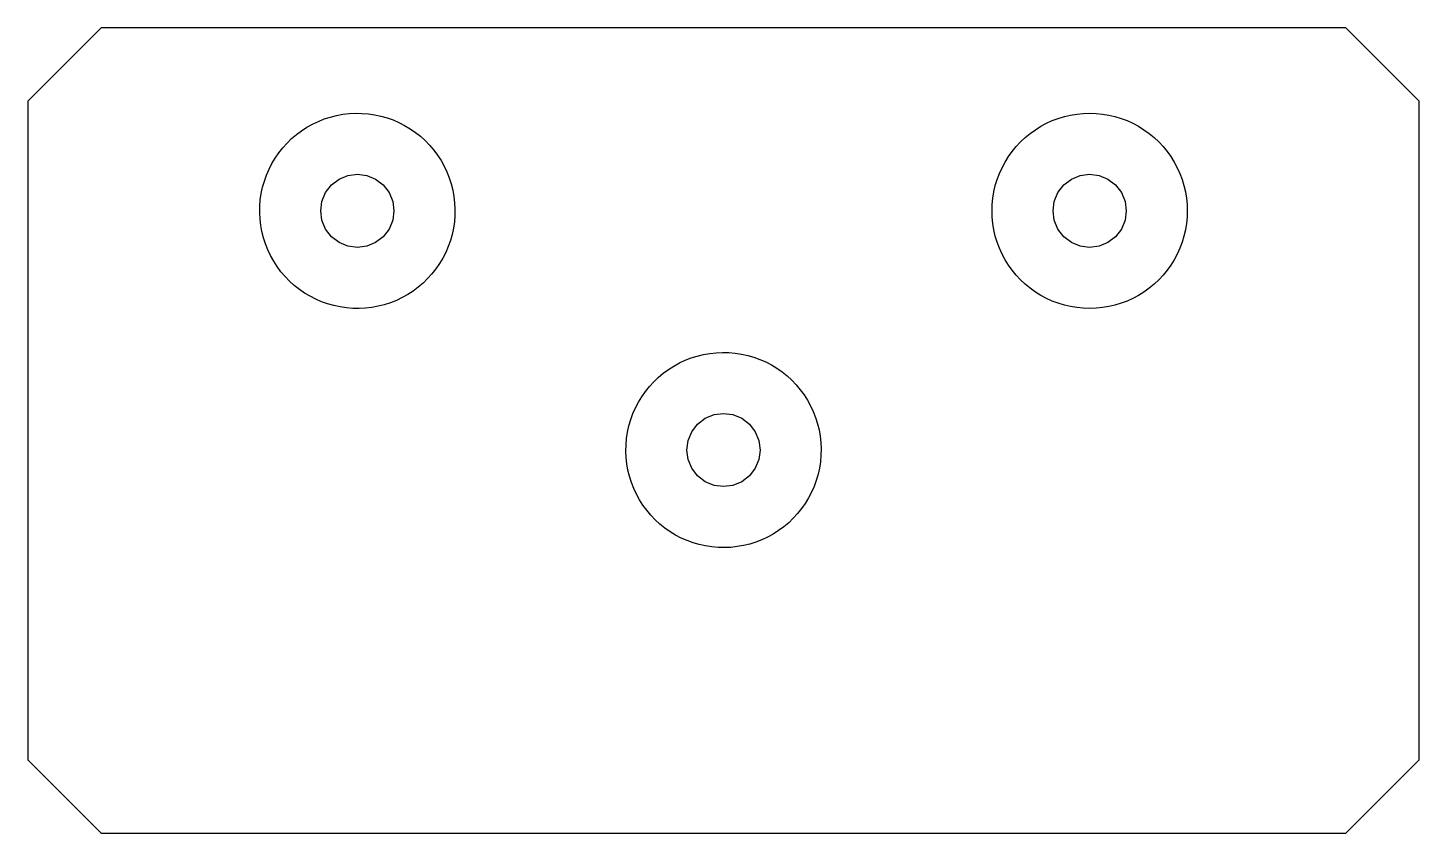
# Model space of a CAD drawing. Header units: inches. Extents: x -28.5 to 28.5, y -16.5 to 16.5.
import ezdxf

# ---------------------------------------------------------------- set-up
doc = ezdxf.new("R2010")
doc.units = ezdxf.units.IN
doc.header["$MEASUREMENT"] = 0

msp = doc.modelspace()

# ---------------------------------------------------------------- linework, layer by layer
for p, q in [((-28.5, 13.5), (-25.5, 16.5)), ((25.5, 16.5), (-25.5, 16.5)), ((25.5, 16.5), (28.5, 13.5)), ((-28.5, 13.5), (-28.5, -13.5)), ((28.5, -13.5), (28.5, 13.5)), ((-17.063, 12.427), (-16.834, 12.555)), ((-16.834, 12.555), (-16.598, 12.667)), ((-16.598, 12.667), (-16.354, 12.764)), ((-16.354, 12.764), (-16.105, 12.844)), ((-16.105, 12.844), (-15.851, 12.908)), ((-15.851, 12.908), (-15.594, 12.956)), ((-15.594, 12.956), (-15.334, 12.986)), ((-15.334, 12.986), (-15.073, 12.999)), ((-15.073, 12.999), (-14.811, 12.996)), ((-14.811, 12.996), (-14.55, 12.975)), ((-14.55, 12.975), (-14.291, 12.937)), ((-14.291, 12.937), (-14.035, 12.882)), ((-14.035, 12.882), (-13.783, 12.81)), ((-13.783, 12.81), (-13.537, 12.723)), ((-13.537, 12.723), (-13.296, 12.619)), ((-13.296, 12.619), (-13.063, 12.5)), ((13, 12.464), (13.231, 12.587)), ((13.231, 12.587), (13.469, 12.696)), ((13.469, 12.696), (13.714, 12.788)), ((13.714, 12.788), (13.965, 12.864)), ((13.965, 12.864), (14.22, 12.923)), ((14.22, 12.923), (14.478, 12.966)), ((14.478, 12.966), (14.738, 12.991)), ((14.738, 12.991), (15, 13)), ((15, 13), (15.262, 12.991)), ((15.262, 12.991), (15.522, 12.966)), ((15.522, 12.966), (15.78, 12.923)), ((15.78, 12.923), (16.035, 12.864)), ((16.035, 12.864), (16.286, 12.788)), ((16.286, 12.788), (16.531, 12.696)), ((16.531, 12.696), (16.769, 12.587)), ((16.769, 12.587), (17, 12.464)), ((-17.692, 11.959), (-17.492, 12.129)), ((-17.492, 12.129), (-17.282, 12.285)), ((-17.282, 12.285), (-17.063, 12.427)), ((-13.063, 12.5), (-12.838, 12.366)), ((-12.838, 12.366), (-12.623, 12.217)), ((-12.623, 12.217), (-12.418, 12.055)), ((-12.418, 12.055), (-12.223, 11.879)), ((12.172, 11.828), (12.363, 12.007)), ((12.363, 12.007), (12.565, 12.173)), ((12.565, 12.173), (12.778, 12.326)), ((12.778, 12.326), (13, 12.464)), ((17, 12.464), (17.222, 12.326)), ((17.222, 12.326), (17.435, 12.173)), ((17.435, 12.173), (17.637, 12.007)), ((17.637, 12.007), (17.828, 11.828)), ((-18.217, 11.377), (-18.055, 11.582)), ((-18.055, 11.582), (-17.879, 11.777)), ((-17.879, 11.777), (-17.692, 11.959)), ((-12.223, 11.879), (-12.041, 11.692)), ((-12.041, 11.692), (-11.871, 11.492)), ((-11.871, 11.492), (-11.715, 11.282)), ((11.674, 11.222), (11.827, 11.435)), ((11.827, 11.435), (11.993, 11.637)), ((11.993, 11.637), (12.172, 11.828)), ((17.828, 11.828), (18.007, 11.637)), ((18.007, 11.637), (18.173, 11.435)), ((18.173, 11.435), (18.326, 11.222)), ((-18.619, 10.704), (-18.5, 10.937)), ((-18.5, 10.937), (-18.366, 11.162)), ((-18.366, 11.162), (-18.217, 11.377)), ((-11.715, 11.282), (-11.573, 11.063)), ((-11.573, 11.063), (-11.445, 10.834)), ((-11.445, 10.834), (-11.333, 10.598)), ((11.413, 10.769), (11.536, 11)), ((11.536, 11), (11.674, 11.222)), ((18.326, 11.222), (18.464, 11)), ((18.464, 11), (18.587, 10.769)), ((-18.81, 10.217), (-18.723, 10.463)), ((-18.723, 10.463), (-18.619, 10.704)), ((-16.061, 10.061), (-15.75, 10.299)), ((-15.75, 10.299), (-15.388, 10.449)), ((-15.388, 10.449), (-15, 10.5)), ((-15, 10.5), (-14.612, 10.449)), ((-14.612, 10.449), (-14.25, 10.299)), ((-14.25, 10.299), (-13.939, 10.061)), ((-11.333, 10.598), (-11.236, 10.354)), ((-11.236, 10.354), (-11.156, 10.105)), ((11.136, 10.035), (11.212, 10.286)), ((11.212, 10.286), (11.304, 10.531)), ((11.304, 10.531), (11.413, 10.769)), ((13.939, 10.061), (14.25, 10.299)), ((14.25, 10.299), (14.612, 10.449)), ((14.612, 10.449), (15, 10.5)), ((15, 10.5), (15.388, 10.449)), ((15.388, 10.449), (15.75, 10.299)), ((15.75, 10.299), (16.061, 10.061)), ((18.587, 10.769), (18.696, 10.531)), ((18.696, 10.531), (18.788, 10.286)), ((18.788, 10.286), (18.864, 10.035)), ((-18.975, 9.45), (-18.937, 9.709)), ((-18.937, 9.709), (-18.882, 9.965)), ((-18.882, 9.965), (-18.81, 10.217)), ((-16.449, 9.388), (-16.299, 9.75)), ((-16.299, 9.75), (-16.061, 10.061)), ((-13.939, 10.061), (-13.701, 9.75)), ((-13.701, 9.75), (-13.551, 9.388)), ((-11.156, 10.105), (-11.092, 9.851)), ((-11.092, 9.851), (-11.044, 9.594)), ((11.034, 9.522), (11.077, 9.78)), ((11.077, 9.78), (11.136, 10.035)), ((13.551, 9.388), (13.701, 9.75)), ((13.701, 9.75), (13.939, 10.061)), ((16.061, 10.061), (16.299, 9.75)), ((16.299, 9.75), (16.449, 9.388)), ((18.864, 10.035), (18.923, 9.78)), ((18.923, 9.78), (18.966, 9.522)), ((-18.999, 8.927), (-18.996, 9.189)), ((-18.996, 9.189), (-18.975, 9.45)), ((-16.5, 9), (-16.449, 9.388)), ((-13.551, 9.388), (-13.5, 9)), ((-11.044, 9.594), (-11.014, 9.334)), ((-11.014, 9.334), (-11.001, 9.073)), ((11, 9), (11.009, 9.262)), ((11.009, 9.262), (11.034, 9.522)), ((13.5, 9), (13.551, 9.388)), ((16.449, 9.388), (16.5, 9)), ((18.966, 9.522), (18.991, 9.262)), ((18.991, 9.262), (19, 9)), ((-18.986, 8.666), (-18.999, 8.927)), ((-18.956, 8.406), (-18.986, 8.666)), ((-16.449, 8.612), (-16.5, 9)), ((-16.299, 8.25), (-16.449, 8.612)), ((-13.551, 8.612), (-13.701, 8.25)), ((-13.5, 9), (-13.551, 8.612)), ((-11.004, 8.811), (-11.025, 8.55)), ((-11.001, 9.073), (-11.004, 8.811)), ((11.009, 8.738), (11, 9)), ((11.034, 8.478), (11.009, 8.738)), ((13.551, 8.612), (13.5, 9)), ((13.701, 8.25), (13.551, 8.612)), ((16.449, 8.612), (16.299, 8.25)), ((16.5, 9), (16.449, 8.612)), ((18.991, 8.738), (18.966, 8.478)), ((19, 9), (18.991, 8.738)), ((-18.908, 8.149), (-18.956, 8.406)), ((-18.844, 7.895), (-18.908, 8.149)), ((-16.061, 7.939), (-16.299, 8.25)), ((-13.701, 8.25), (-13.939, 7.939)), ((-11.118, 8.035), (-11.19, 7.783)), ((-11.063, 8.291), (-11.118, 8.035)), ((-11.025, 8.55), (-11.063, 8.291)), ((11.077, 8.22), (11.034, 8.478)), ((11.136, 7.965), (11.077, 8.22)), ((13.939, 7.939), (13.701, 8.25)), ((16.299, 8.25), (16.061, 7.939)), ((18.923, 8.22), (18.864, 7.965)), ((18.966, 8.478), (18.923, 8.22)), ((-18.764, 7.646), (-18.844, 7.895)), ((-18.667, 7.402), (-18.764, 7.646)), ((-15.75, 7.701), (-16.061, 7.939)), ((-15.388, 7.551), (-15.75, 7.701)), ((-15, 7.5), (-15.388, 7.551)), ((-14.612, 7.551), (-15, 7.5)), ((-14.25, 7.701), (-14.612, 7.551)), ((-13.939, 7.939), (-14.25, 7.701)), ((-11.277, 7.537), (-11.381, 7.296)), ((-11.19, 7.783), (-11.277, 7.537)), ((11.212, 7.714), (11.136, 7.965)), ((11.304, 7.469), (11.212, 7.714)), ((11.413, 7.231), (11.304, 7.469)), ((14.25, 7.701), (13.939, 7.939)), ((14.612, 7.551), (14.25, 7.701)), ((15, 7.5), (14.612, 7.551)), ((15.388, 7.551), (15, 7.5)), ((15.75, 7.701), (15.388, 7.551)), ((16.061, 7.939), (15.75, 7.701)), ((18.696, 7.469), (18.587, 7.231)), ((18.788, 7.714), (18.696, 7.469)), ((18.864, 7.965), (18.788, 7.714)), ((-18.555, 7.166), (-18.667, 7.402)), ((-18.427, 6.937), (-18.555, 7.166)), ((-18.285, 6.718), (-18.427, 6.937)), ((-11.5, 7.063), (-11.634, 6.838)), ((-11.381, 7.296), (-11.5, 7.063)), ((11.536, 7), (11.413, 7.231)), ((11.674, 6.778), (11.536, 7)), ((18.464, 7), (18.326, 6.778)), ((18.587, 7.231), (18.464, 7)), ((-18.129, 6.508), (-18.285, 6.718)), ((-17.959, 6.308), (-18.129, 6.508)), ((-17.777, 6.121), (-17.959, 6.308)), ((-11.945, 6.418), (-12.121, 6.223)), ((-11.783, 6.623), (-11.945, 6.418)), ((-11.634, 6.838), (-11.783, 6.623)), ((11.827, 6.565), (11.674, 6.778)), ((11.993, 6.363), (11.827, 6.565)), ((12.172, 6.172), (11.993, 6.363)), ((18.007, 6.363), (17.828, 6.172)), ((18.173, 6.565), (18.007, 6.363)), ((18.326, 6.778), (18.173, 6.565)), ((-17.582, 5.945), (-17.777, 6.121)), ((-17.377, 5.783), (-17.582, 5.945)), ((-17.162, 5.634), (-17.377, 5.783)), ((-12.718, 5.715), (-12.937, 5.573)), ((-12.508, 5.871), (-12.718, 5.715)), ((-12.308, 6.041), (-12.508, 5.871)), ((-12.121, 6.223), (-12.308, 6.041)), ((12.363, 5.993), (12.172, 6.172)), ((12.565, 5.827), (12.363, 5.993)), ((12.778, 5.674), (12.565, 5.827)), ((17.435, 5.827), (17.222, 5.674)), ((17.637, 5.993), (17.435, 5.827)), ((17.828, 6.172), (17.637, 5.993)), ((-16.937, 5.5), (-17.162, 5.634)), ((-16.704, 5.381), (-16.937, 5.5)), ((-16.463, 5.277), (-16.704, 5.381)), ((-16.217, 5.19), (-16.463, 5.277)), ((-15.965, 5.118), (-16.217, 5.19)), ((-13.895, 5.156), (-14.149, 5.092)), ((-13.646, 5.236), (-13.895, 5.156)), ((-13.402, 5.333), (-13.646, 5.236)), ((-13.166, 5.445), (-13.402, 5.333)), ((-12.937, 5.573), (-13.166, 5.445)), ((13, 5.536), (12.778, 5.674)), ((13.231, 5.413), (13, 5.536)), ((13.469, 5.304), (13.231, 5.413)), ((13.714, 5.212), (13.469, 5.304)), ((13.965, 5.136), (13.714, 5.212)), ((14.22, 5.077), (13.965, 5.136)), ((16.035, 5.136), (15.78, 5.077)), ((16.286, 5.212), (16.035, 5.136)), ((16.531, 5.304), (16.286, 5.212)), ((16.769, 5.413), (16.531, 5.304)), ((17, 5.536), (16.769, 5.413)), ((17.222, 5.674), (17, 5.536)), ((-15.709, 5.063), (-15.965, 5.118)), ((-15.45, 5.025), (-15.709, 5.063)), ((-15.189, 5.004), (-15.45, 5.025)), ((-14.927, 5.001), (-15.189, 5.004)), ((-14.666, 5.014), (-14.927, 5.001)), ((-14.406, 5.044), (-14.666, 5.014)), ((-14.149, 5.092), (-14.406, 5.044)), ((14.478, 5.034), (14.22, 5.077)), ((14.738, 5.009), (14.478, 5.034)), ((15, 5), (14.738, 5.009)), ((15.262, 5.009), (15, 5)), ((15.522, 5.034), (15.262, 5.009)), ((15.78, 5.077), (15.522, 5.034)), ((-1.809, 2.768), (-1.572, 2.878)), ((-1.572, 2.878), (-1.328, 2.973)), ((-1.328, 2.973), (-1.078, 3.052)), ((-1.078, 3.052), (-0.824, 3.114)), ((-0.824, 3.114), (-0.566, 3.16)), ((-0.566, 3.16), (-0.306, 3.188)), ((-0.306, 3.188), (-0.044, 3.2)), ((-0.044, 3.2), (0.217, 3.194)), ((0.217, 3.194), (0.478, 3.171)), ((0.478, 3.171), (0.737, 3.132)), ((0.737, 3.132), (0.992, 3.075)), ((0.992, 3.075), (1.244, 3.002)), ((1.244, 3.002), (1.49, 2.912)), ((1.49, 2.912), (1.729, 2.807)), ((-2.671, 2.178), (-2.47, 2.346)), ((-2.47, 2.346), (-2.259, 2.501)), ((-2.259, 2.501), (-2.038, 2.642)), ((-2.038, 2.642), (-1.809, 2.768)), ((1.729, 2.807), (1.961, 2.686)), ((1.961, 2.686), (2.185, 2.55)), ((2.185, 2.55), (2.4, 2.4)), ((2.4, 2.4), (2.604, 2.236)), ((-3.2, 1.6), (-3.036, 1.804)), ((-3.036, 1.804), (-2.86, 1.997)), ((-2.86, 1.997), (-2.671, 2.178)), ((2.604, 2.236), (2.797, 2.06)), ((2.797, 2.06), (2.978, 1.871)), ((2.978, 1.871), (3.146, 1.67)), ((-3.607, 0.929), (-3.486, 1.161)), ((-3.486, 1.161), (-3.35, 1.385)), ((-3.35, 1.385), (-3.2, 1.6)), ((3.146, 1.67), (3.301, 1.459)), ((3.301, 1.459), (3.442, 1.238)), ((3.442, 1.238), (3.568, 1.009)), ((-3.802, 0.444), (-3.712, 0.69)), ((-3.712, 0.69), (-3.607, 0.929)), ((-0.75, 0.499), (-0.388, 0.649)), ((-0.388, 0.649), (0, 0.7)), ((0, 0.7), (0.388, 0.649)), ((0.388, 0.649), (0.75, 0.499)), ((3.568, 1.009), (3.678, 0.772)), ((3.678, 0.772), (3.773, 0.528)), ((-3.932, -0.063), (-3.875, 0.192)), ((-3.875, 0.192), (-3.802, 0.444)), ((-1.299, -0.05), (-1.061, 0.261)), ((-1.061, 0.261), (-0.75, 0.499)), ((0.75, 0.499), (1.061, 0.261)), ((1.061, 0.261), (1.299, -0.05)), ((3.773, 0.528), (3.852, 0.278)), ((3.852, 0.278), (3.914, 0.024)), ((3.914, 0.024), (3.96, -0.234)), ((-3.994, -0.583), (-3.971, -0.322)), ((-3.971, -0.322), (-3.932, -0.063)), ((-1.5, -0.8), (-1.449, -0.412)), ((-1.449, -0.412), (-1.299, -0.05)), ((1.299, -0.05), (1.449, -0.412)), ((1.449, -0.412), (1.5, -0.8)), ((3.96, -0.234), (3.988, -0.494)), ((3.988, -0.494), (4, -0.756)), ((-4, -0.844), (-3.994, -0.583)), ((-3.988, -1.106), (-4, -0.844)), ((-3.96, -1.366), (-3.988, -1.106)), ((-1.449, -1.188), (-1.5, -0.8)), ((1.5, -0.8), (1.449, -1.188)), ((3.994, -1.017), (3.971, -1.278)), ((4, -0.756), (3.994, -1.017)), ((-3.914, -1.624), (-3.96, -1.366)), ((-3.852, -1.878), (-3.914, -1.624)), ((-1.299, -1.55), (-1.449, -1.188)), ((-1.061, -1.861), (-1.299, -1.55)), ((1.299, -1.55), (1.061, -1.861)), ((1.449, -1.188), (1.299, -1.55)), ((3.932, -1.537), (3.875, -1.792)), ((3.971, -1.278), (3.932, -1.537)), ((-3.773, -2.128), (-3.852, -1.878)), ((-3.678, -2.372), (-3.773, -2.128)), ((-0.75, -2.099), (-1.061, -1.861)), ((-0.388, -2.249), (-0.75, -2.099)), ((0, -2.3), (-0.388, -2.249)), ((0.388, -2.249), (0, -2.3)), ((0.75, -2.099), (0.388, -2.249)), ((1.061, -1.861), (0.75, -2.099)), ((3.802, -2.044), (3.712, -2.29)), ((3.875, -1.792), (3.802, -2.044)), ((-3.568, -2.609), (-3.678, -2.372)), ((-3.442, -2.838), (-3.568, -2.609)), ((-3.301, -3.059), (-3.442, -2.838)), ((3.486, -2.761), (3.35, -2.985)), ((3.607, -2.529), (3.486, -2.761)), ((3.712, -2.29), (3.607, -2.529)), ((-3.146, -3.27), (-3.301, -3.059)), ((-2.978, -3.471), (-3.146, -3.27)), ((3.036, -3.404), (2.86, -3.597)), ((3.2, -3.2), (3.036, -3.404)), ((3.35, -2.985), (3.2, -3.2)), ((-2.797, -3.66), (-2.978, -3.471)), ((-2.604, -3.836), (-2.797, -3.66)), ((-2.4, -4), (-2.604, -3.836)), ((2.47, -3.946), (2.259, -4.101)), ((2.671, -3.778), (2.47, -3.946)), ((2.86, -3.597), (2.671, -3.778)), ((-2.185, -4.15), (-2.4, -4)), ((-1.961, -4.286), (-2.185, -4.15)), ((-1.729, -4.407), (-1.961, -4.286)), ((-1.49, -4.512), (-1.729, -4.407)), ((-1.244, -4.602), (-1.49, -4.512)), ((1.572, -4.478), (1.328, -4.573)), ((1.809, -4.368), (1.572, -4.478)), ((2.038, -4.242), (1.809, -4.368)), ((2.259, -4.101), (2.038, -4.242)), ((-0.992, -4.675), (-1.244, -4.602)), ((-0.737, -4.732), (-0.992, -4.675)), ((-0.478, -4.771), (-0.737, -4.732)), ((-0.217, -4.794), (-0.478, -4.771)), ((0.044, -4.8), (-0.217, -4.794)), ((0.306, -4.788), (0.044, -4.8)), ((0.566, -4.76), (0.306, -4.788)), ((0.824, -4.714), (0.566, -4.76)), ((1.078, -4.652), (0.824, -4.714)), ((1.328, -4.573), (1.078, -4.652)), ((-25.5, -16.5), (-28.5, -13.5)), ((28.5, -13.5), (25.5, -16.5)), ((-25.5, -16.5), (25.5, -16.5))]:
    msp.add_line(p, q)

doc.saveas('drawing.dxf')
